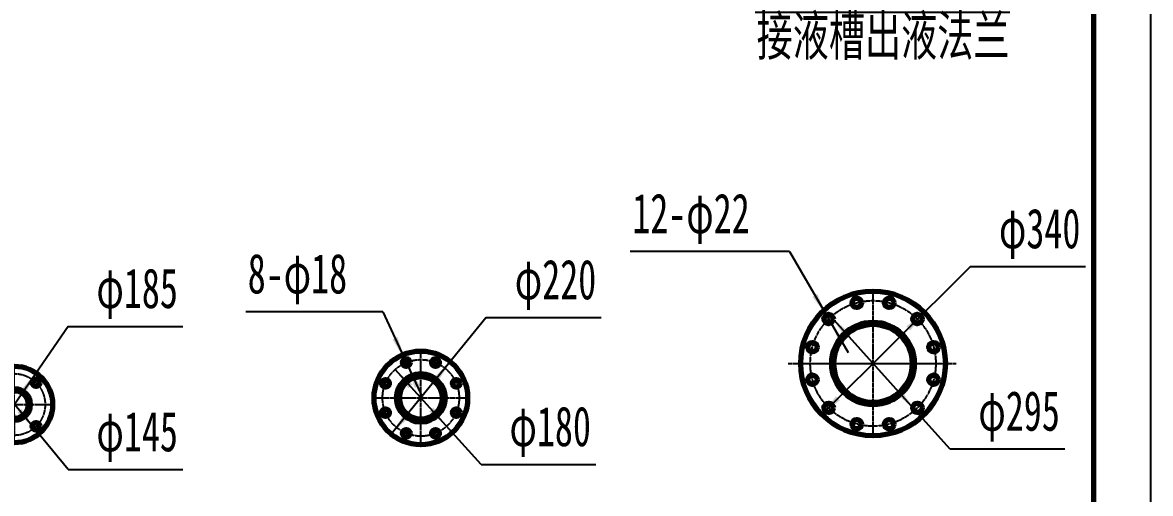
# Model space of a CAD drawing. Header units: millimetres. Extents: x -11880 to 11880, y -8400 to 8400.
# Drawn here: x 3925 to 11880, y -1049 to 2269 of the extents above; entities that cross this region are included whole.
import ezdxf

# ---------------------------------------------------------------- set-up
doc = ezdxf.new("R2010")
doc.units = ezdxf.units.MM
doc.linetypes.add('EB_DASHDOT', pattern=[39, 30, -3, 3, -3])
for name, color, linetype, lineweight in [('CAXA0', 7, 'Continuous', 70), ('CAXA1', 1, 'EB_DASHDOT', 25), ('CAXA3', 7, 'Continuous', 25), ('CAXA4', 3, 'Continuous', 25)]:
    doc.layers.add(name, color=color, linetype=linetype, lineweight=lineweight)
doc.styles.add('标准', font='', dxfattribs={"width": 0.667})
doc.styles.get('标准').set_extended_font_data('SimSun')
doc.dimstyles.new('标准', dxfattribs={"dimscale": 40, "dimtxt": 7, "dimasz": 4, "dimexe": 2, "dimexo": 0, "dimtad": 1, "dimdec": 1, "dimzin": 12, "dimdsep": 46, "dimtxsty": '标准', "dimcen": 0, "dimdle": 6, "dimaunit": 1, "dimazin": 2, "dimtfac": 1, "dimtdec": 3, "dimtmove": 0, "dimatfit": 3, "dimfxl": 1, "dimtolj": 1, "dimtzin": 0, "dimarcsym": 0})

# ---------------------------------------------------------------- blocks, each defined once
blk = doc.blocks.new('*D1')
at = {"layer": 'CAXA4', "linetype": 'Continuous', "lineweight": 25}
for points in [[(9593.8, 208.8), (9496.1, 337.1), (9530.7, 357.2)], [(9627, 151.8), (9690.2, 3.4), (9724.8, 23.6)]]:
    blk.add_hatch(color=0, dxfattribs=at).paths.add_polyline_path(points, flags=0)
at = {"layer": 'CAXA4', "color": 0, "linetype": 'Continuous', "lineweight": 25}
for q in [(8211.2, 656.3), (9747.7, -55.6)]:
    blk.add_line((9333.6, 656.3), q, dxfattribs=at)
at = {"layer": 'CAXA4', "color": 0, "linetype": 'Continuous', "lineweight": 25, "insert": (8225.2, 1064.9), "char_height": 280, "attachment_point": 1, "style": '标准'}
blk.add_mtext('\\fSimSun|b0|i0|p34;12-φ22', dxfattribs=at)
blk = doc.blocks.new('*D2')
at = {"layer": 'CAXA4', "linetype": 'Continuous', "lineweight": 25}
for points in [[(10285.2, 226.8), (10157.6, 128.2), (10185.8, 99.8)], [(9561.4, -491.9), (9660.9, -365), (9689.1, -393.4)]]:
    blk.add_hatch(color=0, dxfattribs=at).paths.add_polyline_path(points, flags=0)
at = {"layer": 'CAXA4', "color": 0, "linetype": 'Continuous', "lineweight": 25}
for q in [(9561.4, -491.9), (11421.4, 550.1)]:
    blk.add_line((10610.9, 550.1), q, dxfattribs=at)
at = {"layer": 'CAXA4', "color": 0, "linetype": 'Continuous', "lineweight": 25, "insert": (10811.6, 958.7), "char_height": 280, "attachment_point": 1, "style": '标准'}
blk.add_mtext('\\fSimSun|b0|i0|p34;φ340', dxfattribs=at)
blk = doc.blocks.new('*D3')
at = {"layer": 'CAXA4', "linetype": 'Continuous', "lineweight": 25}
for points in [[(9627.4, 196.4), (9749.3, 90.8), (9719.5, 64.1)], [(10219.3, -461.5), (10127.2, -329.2), (10097.4, -356)]]:
    blk.add_hatch(color=0, dxfattribs=at).paths.add_polyline_path(points, flags=0)
at = {"layer": 'CAXA4', "color": 0, "linetype": 'Continuous', "lineweight": 25}
for q in [(9627.4, 196.4), (11276.3, -735.5)]:
    blk.add_line((10465.8, -735.5), q, dxfattribs=at)
at = {"layer": 'CAXA4', "color": 0, "linetype": 'Continuous', "lineweight": 25, "insert": (10666.6, -326.9), "char_height": 280, "attachment_point": 1, "style": '标准'}
blk.add_mtext('\\fSimSun|b0|i0|p34;φ295', dxfattribs=at)
blk = doc.blocks.new('CAXBLOCK149', base_point=(6734, -375.7))
at = {"layer": 'CAXA0', "linetype": 'Continuous', "lineweight": 70}
for centre, radius in [((6734, -375.7), 330), ((6630.7, -126.2), 27), ((6837.3, -126.2), 27), ((6734, -375.7), 171), ((6734, -375.7), 150), ((6484.6, -272.4), 27), ((6983.5, -272.4), 27), ((6484.6, -479), 27), ((6983.5, -479), 27), ((6630.7, -625.1), 27), ((6837.3, -625.1), 27)]:
    blk.add_circle(centre, radius, dxfattribs=at)
at = {"layer": 'CAXA1', "linetype": 'EB_DASHDOT', "lineweight": 25}
for p, q in [((6734, -714.7), (6734, -36.7)), ((6395, -375.7), (7073, -375.7))]:
    blk.add_line(p, q, dxfattribs=at)
blk.add_circle((6734, -375.7), 270, dxfattribs=at)
blk = doc.blocks.new('*D189')
at = {"layer": 'CAXA4', "linetype": 'Continuous', "lineweight": 25}
for points in [[(6552.8, -175.6), (6675, -280.7), (6645.3, -307.6)], [(6915.3, -575.8), (6822.7, -443.8), (6793, -470.6)]]:
    blk.add_hatch(color=0, dxfattribs=at).paths.add_polyline_path(points, flags=0)
at = {"layer": 'CAXA4', "color": 0, "linetype": 'Continuous', "lineweight": 25}
for q in [(6552.8, -175.6), (7969, -844.4)]:
    blk.add_line((7158.5, -844.4), q, dxfattribs=at)
at = {"layer": 'CAXA4', "color": 0, "linetype": 'Continuous', "lineweight": 25, "insert": (7359.3, -435.8), "char_height": 280, "attachment_point": 1, "style": '标准'}
blk.add_mtext('\\fSimSun|b0|i0|p34;φ180', dxfattribs=at)
blk = doc.blocks.new('*D190')
at = {"layer": 'CAXA4', "linetype": 'Continuous', "lineweight": 25}
for points in [[(6619.4, -101.7), (6534.1, 35.1), (6570.4, 51.9)], [(6642, -150.7), (6691, -304.4), (6727.3, -287.6)]]:
    blk.add_hatch(color=0, dxfattribs=at).paths.add_polyline_path(points, flags=0)
at = {"layer": 'CAXA4', "color": 0, "linetype": 'Continuous', "lineweight": 25}
for q in [(5498.8, 231.9), (6742.7, -368.6)]:
    blk.add_line((6465.2, 231.9), q, dxfattribs=at)
at = {"layer": 'CAXA4', "color": 0, "linetype": 'Continuous', "lineweight": 25, "insert": (5512.8, 640.5), "char_height": 280, "attachment_point": 1, "style": '标准'}
blk.add_mtext('\\fSimSun|b0|i0|p34;8-φ18', dxfattribs=at)
blk = doc.blocks.new('*D191')
at = {"layer": 'CAXA4', "linetype": 'Continuous', "lineweight": 25}
for points in [[(6942.6, -120), (6826, -231.3), (6857, -256.6)], [(6525.4, -631.4), (6611.1, -494.8), (6642.1, -520.1)]]:
    blk.add_hatch(color=0, dxfattribs=at).paths.add_polyline_path(points, flags=0)
at = {"layer": 'CAXA4', "color": 0, "linetype": 'Continuous', "lineweight": 25}
for q in [(6525.4, -631.4), (8006.3, 190.5)]:
    blk.add_line((7195.8, 190.5), q, dxfattribs=at)
at = {"layer": 'CAXA4', "color": 0, "linetype": 'Continuous', "lineweight": 25, "insert": (7396.6, 599.1), "char_height": 280, "attachment_point": 1, "style": '标准'}
blk.add_mtext('\\fSimSun|b0|i0|p34;φ220', dxfattribs=at)
blk = doc.blocks.new('CAXBLOCK150', base_point=(3866.6, -422.2))
at = {"layer": 'CAXA0'}
for centre, radius in [((3866.6, -422.2), 270), ((3712.8, -268.4), 27), ((3866.6, -422.2), 112.5), ((4020.4, -268.4), 27), ((3866.6, -422.2), 97.5), ((3712.8, -575.9), 27), ((4020.4, -575.9), 27)]:
    blk.add_circle(centre, radius, dxfattribs=at)
at = {"layer": 'CAXA1', "linetype": 'EB_DASHDOT', "lineweight": 25}
for p, q in [((3866.6, -701.2), (3866.6, -143.2)), ((3587.6, -422.2), (4145.6, -422.2)), ((3866.6, -493.6), (3866.6, -638.8))]:
    blk.add_line(p, q, dxfattribs=at)
blk.add_circle((3866.6, -422.2), 217.5, dxfattribs=at)
blk = doc.blocks.new('*D195')
at = {"layer": 'CAXA4', "linetype": 'Continuous', "lineweight": 25}
for points in [[(3728.1, -254.5), (3845.4, -365.1), (3814.5, -390.6)], [(4005.1, -589.8), (3918.6, -453.7), (3887.8, -479.2)]]:
    blk.add_hatch(color=0, dxfattribs=at).paths.add_polyline_path(points, flags=0)
at = {"layer": 'CAXA4', "color": 0, "linetype": 'Continuous', "lineweight": 25}
for q in [(3728.1, -254.5), (5055.8, -880.7)]:
    blk.add_line((4245.3, -880.7), q, dxfattribs=at)
at = {"layer": 'CAXA4', "color": 0, "linetype": 'Continuous', "lineweight": 25, "insert": (4446, -472.1), "char_height": 280, "attachment_point": 1, "style": '标准'}
blk.add_mtext('\\fSimSun|b0|i0|p34;φ145', dxfattribs=at)
blk = doc.blocks.new('*D196')
at = {"layer": 'CAXA4', "linetype": 'Continuous', "lineweight": 25}
for points in [[(4019.5, -199.7), (3912.4, -320.2), (3945.4, -342.8)], [(3713.6, -644.6), (3787.8, -501.5), (3820.7, -524.1)]]:
    blk.add_hatch(color=0, dxfattribs=at).paths.add_polyline_path(points, flags=0)
at = {"layer": 'CAXA4', "color": 0, "linetype": 'Continuous', "lineweight": 25}
for q in [(3713.6, -644.6), (5055.8, 128.7)]:
    blk.add_line((4245.3, 128.7), q, dxfattribs=at)
at = {"layer": 'CAXA4', "color": 0, "linetype": 'Continuous', "lineweight": 25, "insert": (4446, 537.3), "char_height": 280, "attachment_point": 1, "style": '标准'}
blk.add_mtext('\\fSimSun|b0|i0|p34;φ185', dxfattribs=at)
blk = doc.blocks.new('*D304')
at = {"layer": 'CAXA4', "linetype": 'Continuous', "lineweight": 25}
blk.add_hatch(color=0, dxfattribs=at).paths.add_polyline_path([(8732.1, 3724.4), (8742.9, 3563.6), (8782.1, 3571.1)], flags=0)
at = {"layer": 'CAXA4', "color": 0, "linetype": 'Continuous', "lineweight": 25}
for p, q in [((8732.1, 3724.4), (8999.2, 2342.2)), ((8999.2, 2342.2), (11075.6, 2342.2))]:
    blk.add_line(p, q, dxfattribs=at)
at = {"layer": 'CAXA4', "color": 0, "linetype": 'Continuous', "lineweight": 25, "char_height": 280, "attachment_point": 1, "style": '标准'}
for s, insert in [('\\fSimSun|b0|i0|p34;e', (10018.1, 2750.8)), ('\\fSimSun|b0|i0|p34;接液槽出液法兰', (9102.6, 2317.2))]:
    blk.add_mtext(s, dxfattribs=dict(at, insert=insert))
blk = doc.blocks.new('CAXBLOCK303', base_point=(11480, -8000))
at = {"layer": 'CAXA0', "linetype": 'Continuous', "lineweight": 70}
blk.add_line((11480, -8000), (11480, 8000), dxfattribs=at)
at = {"layer": 'CAXA3', "linetype": 'Continuous', "lineweight": 25}
blk.add_line((11880, 8400), (11880, -8400), dxfattribs=at)

msp = doc.modelspace()

# ---------------------------------------------------------------- linework, layer by layer
at = {"layer": 'CAXA0'}
for centre, radius in [((9923.34, -132.57), 510), ((9808.81, 294.85), 33), ((10037.87, 294.85), 33), ((9610.44, 180.33), 33), ((10236.23, 180.33), 33), ((9923.34, -132.57), 291), ((9923.34, -132.57), 276), ((9495.92, -18.04), 33), ((10350.76, -18.04), 33), ((9495.92, -247.1), 33), ((10350.76, -247.1), 33), ((9610.44, -445.46), 33), ((10236.23, -445.46), 33), ((9808.81, -559.99), 33), ((10037.87, -559.99), 33)]:
    msp.add_circle(centre, radius, dxfattribs=at)
at = {"layer": 'CAXA1', "linetype": 'EB_DASHDOT', "lineweight": 25}
for p, q in [((9923.34, -651.57), (9923.34, 386.43)), ((9323.97, -132.57), (10508.87, -132.57)), ((9404.34, -132.57), (10442.34, -132.57))]:
    msp.add_line(p, q, dxfattribs=at)
msp.add_circle((9923.34, -132.57), 442.5, dxfattribs=at)

# ---------------------------------------------------------------- block references
at = {"layer": 'CAXA0'}
for name, p in [('CAXBLOCK303', (11480, -8000)), ('CAXBLOCK150', (3866.56, -422.15))]:
    msp.add_blockref(name, p, dxfattribs=at)
at = {"layer": 'CAXA0', "linetype": 'Continuous', "lineweight": 70}
msp.add_blockref('CAXBLOCK149', (6734.01, -375.68), dxfattribs=at)
at = {"layer": 'CAXA4'}
msp.add_blockref('*D304', (0, 0), dxfattribs=at)

# ---------------------------------------------------------------- dimensions: what is measured, and where the dimension line sits
at = {"layer": 'CAXA4', "linetype": 'Continuous', "lineweight": 70}
for p1, p2, text, picture, middle in [((9627.04, 151.8), (9593.85, 208.85), '\\fSimSun;12-φ22', '*D1', (8679, 873.05)), ((9561.44, -491.91), (10285.24, 226.77), '\\fSimSun;φ340', '*D2', (11109.49, 766.91)), ((6642.01, -150.75), (6619.36, -101.73), '\\fSimSun;8-φ18', '*D190', (5888.6, 448.72)), ((6525.42, -631.4), (6942.6, -119.97), '\\fSimSun;φ220', '*D191', (7694.46, 407.28)), ((3713.59, -644.64), (4019.53, -199.67), '\\fSimSun;φ185', '*D196', (4743.89, 345.47)), ((9627.38, 196.39), (10219.3, -461.53), '\\fSimSun;φ295', '*D3', (10964.42, -518.7)), ((6552.76, -175.56), (6915.26, -575.81), '\\fSimSun;φ180', '*D189', (7657.13, -627.59)), ((3728.05, -254.46), (4005.07, -589.85), '\\fSimSun;φ145', '*D195', (4743.89, -663.86))]:
    dim = msp.add_diameter_dim_2p(p1=p1, p2=p2, text=text, dimstyle='标准', dxfattribs=at)
    dim.commit()
    dim.dimension.update_dxf_attribs({"geometry": picture, "text_midpoint": middle})

doc.saveas('drawing.dxf')
